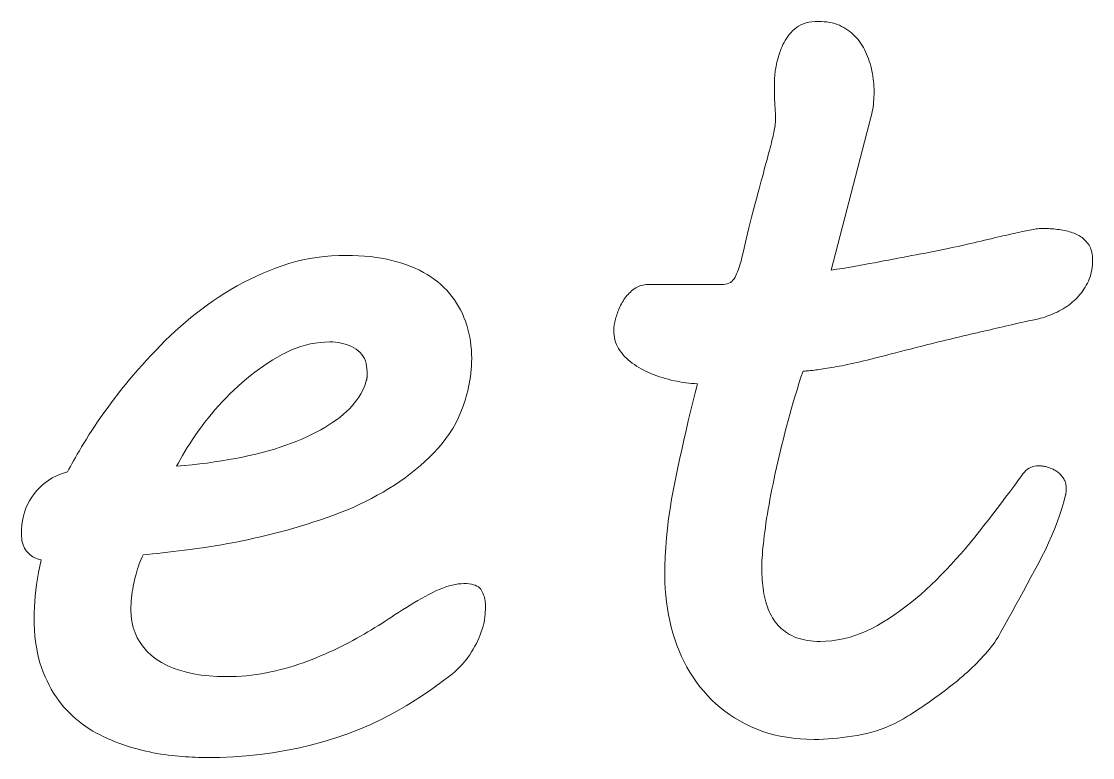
# Model space of a CAD drawing. Extents: x 120.6 to 167.1, y 73.5 to 127.9.
# Drawn here: x 139.26 to 144.88, y 83.2 to 87.06 of the extents above; entities that cross this region are included whole.
import ezdxf

# ---------------------------------------------------------------- set-up
doc = ezdxf.new("R2010")
doc.units = 0

msp = doc.modelspace()

# ---------------------------------------------------------------- linework, layer by layer
at = {"color": 7, "lineweight": 13}
for points in [[(142.638947, 84.155258), (142.639496, 84.20401), (142.641144, 84.253136), (142.64389, 84.302635), (142.647736, 84.352516), (142.652679, 84.402763), (142.658722, 84.453392), (142.665863, 84.504402), (142.674103, 84.555779), (142.683441, 84.607536), (142.693878, 84.659668), (142.70491, 84.711769), (142.71608, 84.763435), (142.727341, 84.814674), (142.738739, 84.865479), (142.750244, 84.91584), (142.761856, 84.965775), (142.77359, 85.015282), (142.785446, 85.064346), (142.797409, 85.112984), (142.809494, 85.161179), (142.794434, 85.161934), (142.779312, 85.163033), (142.764145, 85.164474), (142.748901, 85.166267), (142.733612, 85.168404), (142.718262, 85.170891), (142.702866, 85.173729), (142.687393, 85.176903), (142.671875, 85.180435), (142.656296, 85.184303), (142.640839, 85.188499), (142.625656, 85.192978), (142.610764, 85.197746), (142.596176, 85.202805), (142.581863, 85.208153), (142.567841, 85.213791), (142.554108, 85.219711), (142.54068, 85.225929), (142.527527, 85.23243), (142.514664, 85.239227), (142.502167, 85.246323), (142.490143, 85.253738), (142.478577, 85.261467), (142.467484, 85.269516), (142.456848, 85.277885), (142.446671, 85.286575), (142.436966, 85.295578), (142.427704, 85.304901), (142.418915, 85.314537), (142.410599, 85.324501), (142.402908, 85.33477), (142.396027, 85.345367), (142.389954, 85.356277), (142.384705, 85.367508), (142.380249, 85.379059), (142.376602, 85.390923), (142.373764, 85.403107), (142.37175, 85.415611), (142.370529, 85.428429), (142.370132, 85.441566), (142.370239, 85.446915), (142.37059, 85.452553), (142.37117, 85.458473), (142.371979, 85.464691), (142.373016, 85.471191), (142.374298, 85.477989), (142.375793, 85.485069), (142.377533, 85.492439), (142.379501, 85.500099), (142.381683, 85.508049), (142.384109, 85.516129), (142.386719, 85.524178), (142.389542, 85.532196), (142.392563, 85.540192), (142.395782, 85.548157), (142.3992, 85.556091), (142.402832, 85.563995), (142.406662, 85.571877), (142.410706, 85.57972), (142.414932, 85.58754), (142.419403, 85.59523), (142.424133, 85.602684), (142.429108, 85.609909), (142.434357, 85.616905), (142.439865, 85.623672), (142.445633, 85.630203), (142.45166, 85.636505), (142.457947, 85.642578), (142.464493, 85.648415), (142.471298, 85.654022), (142.478317, 85.659241), (142.485519, 85.66391), (142.492889, 85.66803), (142.500443, 85.6716), (142.508148, 85.674622), (142.516052, 85.677094), (142.524109, 85.679008), (142.532349, 85.680382), (142.540756, 85.681206), (142.549347, 85.68148), (142.936676, 85.68148), (142.947327, 85.681961), (142.95726, 85.683388), (142.966507, 85.685776), (142.975067, 85.689117), (142.982925, 85.693405), (142.990097, 85.698654), (142.996567, 85.704857), (143.00235, 85.712006), (143.007446, 85.720116), (143.011841, 85.729179), (143.015793, 85.738701), (143.019577, 85.748199), (143.023193, 85.757668), (143.026642, 85.767105), (143.029907, 85.776512), (143.03299, 85.785889), (143.035919, 85.795242), (143.038666, 85.804565), (143.041229, 85.813858), (143.04364, 85.82312), (143.051102, 85.856201), (143.058487, 85.88839), (143.065796, 85.919678), (143.072998, 85.950073), (143.080124, 85.979576), (143.087158, 86.008179), (143.094116, 86.035881), (143.100983, 86.062691), (143.107758, 86.088608), (143.114456, 86.113625), (143.121002, 86.137817), (143.12735, 86.161263), (143.133484, 86.183952), (143.13942, 86.205887), (143.145157, 86.227081), (143.150696, 86.247513), (143.156036, 86.267197), (143.161163, 86.286133), (143.166092, 86.304314), (143.170822, 86.321747), (143.175339, 86.338478), (143.179657, 86.354584), (143.183777, 86.370049), (143.187698, 86.384872), (143.191406, 86.399071), (143.194916, 86.412621), (143.198242, 86.425545), (143.20134, 86.437828), (143.204254, 86.449478), (143.206955, 86.460495), (143.209427, 86.47097), (143.211639, 86.481018), (143.213577, 86.490623), (143.215271, 86.499802), (143.216705, 86.508545), (143.21788, 86.516861), (143.218781, 86.524734), (143.219437, 86.532181), (143.219833, 86.539185), (143.219955, 86.545761), (143.219925, 86.553253), (143.219849, 86.560677), (143.219696, 86.568047), (143.219498, 86.575363), (143.219238, 86.582619), (143.218918, 86.589813), (143.218536, 86.596954), (143.218109, 86.604034), (143.217621, 86.611061), (143.217072, 86.618027), (143.216522, 86.625229), (143.216034, 86.632942), (143.215591, 86.641182), (143.21521, 86.64994), (143.214905, 86.659218), (143.214645, 86.669022), (143.214432, 86.679337), (143.214294, 86.690178), (143.214203, 86.701538), (143.214172, 86.713417), (143.214172, 86.742325), (143.214218, 86.747093), (143.214355, 86.752151), (143.214569, 86.7575), (143.214874, 86.763138), (143.215256, 86.769058), (143.215729, 86.775276), (143.216309, 86.781776), (143.216949, 86.788574), (143.217682, 86.795654), (143.218506, 86.803024), (143.219574, 86.81086), (143.220993, 86.819328), (143.222809, 86.82843), (143.224991, 86.838173), (143.227539, 86.848549), (143.230484, 86.859566), (143.233795, 86.871216), (143.237473, 86.883499), (143.241531, 86.896416), (143.245972, 86.909973), (143.249725, 86.920906), (143.254059, 86.931717), (143.258972, 86.942406), (143.264465, 86.952988), (143.270538, 86.963455), (143.277191, 86.973801), (143.284424, 86.984032), (143.292221, 86.994148), (143.300598, 87.00415), (143.30957, 87.014038), (143.319244, 87.023376), (143.329803, 87.031723), (143.341217, 87.039101), (143.3535, 87.045486), (143.366653, 87.050888), (143.380676, 87.055313), (143.395554, 87.058754), (143.411316, 87.061211), (143.427933, 87.062683), (143.445419, 87.063179), (143.4608, 87.062859), (143.475708, 87.061905), (143.490173, 87.060318), (143.50415, 87.05809), (143.517685, 87.055229), (143.530746, 87.051727), (143.54335, 87.047592), (143.555496, 87.042824), (143.567169, 87.037422), (143.578384, 87.03138), (143.589172, 87.024818), (143.599548, 87.017853), (143.609528, 87.010483), (143.61908, 87.002708), (143.62825, 86.994522), (143.637009, 86.985939), (143.645355, 86.976952), (143.653305, 86.96756), (143.660858, 86.957756), (143.667999, 86.947556), (143.674759, 86.937004), (143.681183, 86.926163), (143.687241, 86.915031), (143.692963, 86.903618), (143.698349, 86.891907), (143.703369, 86.879913), (143.708054, 86.86763), (143.712402, 86.855057), (143.716385, 86.842194), (143.720032, 86.829041), (143.723328, 86.815742), (143.726273, 86.802444), (143.728867, 86.789146), (143.731125, 86.775856), (143.733032, 86.762558), (143.734589, 86.74926), (143.735809, 86.735962), (143.736679, 86.722664), (143.737198, 86.709373), (143.737366, 86.696075), (143.737228, 86.681763), (143.736786, 86.667747), (143.736069, 86.654015), (143.735062, 86.640572), (143.733749, 86.627426), (143.732162, 86.614563), (143.730286, 86.601982), (143.728119, 86.589699), (143.725662, 86.577705), (143.722916, 86.565994), (143.511902, 85.756638), (143.54277, 85.76181), (143.572952, 85.76693), (143.602432, 85.771988), (143.631226, 85.776985), (143.659332, 85.781929), (143.686722, 85.786819), (143.71344, 85.791641), (143.739456, 85.79641), (143.764771, 85.801125), (143.789398, 85.805779), (143.813675, 85.810402), (143.837967, 85.815025), (143.862244, 85.819656), (143.88652, 85.82428), (143.910797, 85.828903), (143.935089, 85.833527), (143.959366, 85.83815), (143.983643, 85.842773), (144.007919, 85.847404), (144.032211, 85.852028), (144.058441, 85.857201), (144.083954, 85.86232), (144.108734, 85.867378), (144.132797, 85.872375), (144.156143, 85.877319), (144.178757, 85.882202), (144.200653, 85.887032), (144.221832, 85.8918), (144.242279, 85.896515), (144.262009, 85.901169), (144.281097, 85.905716), (144.299637, 85.910126), (144.317642, 85.914391), (144.335083, 85.91851), (144.351974, 85.922485), (144.368317, 85.926315), (144.384125, 85.93), (144.399368, 85.93354), (144.414063, 85.936935), (144.428223, 85.940186), (144.441864, 85.943314), (144.455093, 85.94632), (144.467896, 85.949211), (144.48024, 85.951981), (144.492172, 85.954643), (144.503662, 85.957184), (144.514709, 85.959618), (144.52533, 85.961929), (144.535522, 85.964127), (144.545288, 85.966202), (144.554657, 85.968124), (144.563721, 85.969849), (144.572464, 85.971367), (144.580902, 85.972679), (144.589005, 85.973793), (144.596802, 85.974701), (144.604263, 85.97541), (144.61142, 85.975914), (144.618256, 85.976219), (144.624771, 85.976318), (144.634033, 85.97625), (144.643326, 85.976036), (144.652649, 85.97567), (144.662003, 85.975166), (144.671387, 85.974518), (144.680786, 85.973717), (144.690231, 85.972778), (144.699692, 85.971695), (144.709198, 85.970467), (144.718719, 85.969093), (144.728134, 85.967552), (144.737335, 85.965797), (144.746292, 85.963852), (144.75502, 85.961693), (144.763519, 85.959343), (144.77179, 85.956779), (144.779816, 85.954018), (144.787628, 85.951057), (144.795197, 85.947891), (144.802551, 85.944527), (144.809647, 85.94091), (144.816483, 85.937012), (144.823059, 85.932816), (144.829376, 85.928337), (144.835419, 85.923569), (144.841217, 85.91851), (144.846756, 85.913162), (144.852036, 85.907524), (144.857056, 85.901604), (144.861801, 85.895386), (144.866196, 85.888824), (144.870132, 85.881859), (144.873596, 85.874489), (144.876602, 85.866714), (144.87915, 85.858528), (144.881226, 85.849945), (144.882843, 85.840958), (144.884003, 85.831558), (144.884689, 85.821762), (144.884918, 85.811562), (144.884644, 85.797844), (144.88382, 85.784447), (144.882446, 85.771362), (144.880539, 85.758606), (144.878067, 85.746162), (144.875046, 85.734032), (144.871475, 85.722229), (144.867355, 85.710739), (144.862686, 85.699562), (144.857468, 85.688713), (144.851807, 85.678162), (144.84584, 85.6679), (144.839554, 85.657928), (144.832947, 85.648239), (144.826035, 85.638847), (144.818787, 85.629745), (144.811234, 85.620926), (144.80336, 85.612396), (144.795166, 85.604164), (144.786652, 85.596214), (144.777863, 85.588554), (144.768845, 85.581177), (144.759583, 85.574097), (144.750107, 85.567307), (144.740402, 85.560799), (144.730453, 85.554588), (144.720276, 85.54866), (144.709869, 85.543022), (144.699234, 85.537674), (144.68837, 85.532616), (144.677383, 85.527832), (144.666397, 85.523308), (144.655411, 85.519051), (144.644424, 85.515045), (144.633453, 85.511299), (144.622467, 85.50782), (144.611481, 85.504593), (144.600494, 85.501633), (144.589508, 85.498932), (144.578522, 85.49649), (144.569, 85.494667), (144.558929, 85.492668), (144.548309, 85.490501), (144.53714, 85.488159), (144.525406, 85.485649), (144.513138, 85.482956), (144.50032, 85.480095), (144.486954, 85.477066), (144.473038, 85.473854), (144.458572, 85.470474), (144.44368, 85.466972), (144.428497, 85.463417), (144.41304, 85.459808), (144.397278, 85.456131), (144.381241, 85.452408), (144.364914, 85.448616), (144.348297, 85.444771), (144.331375, 85.440872), (144.314178, 85.436913), (144.296692, 85.432892), (144.278992, 85.428818), (144.261139, 85.424683), (144.243149, 85.420494), (144.225006, 85.416245), (144.206726, 85.411934), (144.188293, 85.40757), (144.169724, 85.403152), (144.151001, 85.398666), (144.132141, 85.394135), (144.113144, 85.389534), (144.094116, 85.384911), (144.075226, 85.380287), (144.056427, 85.375664), (144.03775, 85.371033), (144.019196, 85.366409), (144.000763, 85.361786), (143.982437, 85.357162), (143.964218, 85.352539), (143.946121, 85.347908), (143.928146, 85.343285), (143.901947, 85.336464), (143.876526, 85.329872), (143.851883, 85.323517), (143.828018, 85.31739), (143.804932, 85.311493), (143.782639, 85.305824), (143.761108, 85.300392), (143.740372, 85.295189), (143.720413, 85.290215), (143.701233, 85.285477), (143.682724, 85.280968), (143.664764, 85.276688), (143.647339, 85.272644), (143.630478, 85.268822), (143.614166, 85.265244), (143.598389, 85.261887), (143.583176, 85.258766), (143.568497, 85.255875), (143.554382, 85.25322), (143.540802, 85.250786), (143.527756, 85.248535), (143.515198, 85.246391), (143.503128, 85.24437), (143.491547, 85.242462), (143.480469, 85.240669), (143.469879, 85.238998), (143.459778, 85.237434), (143.450165, 85.235985), (143.44104, 85.234657), (143.432419, 85.233444), (143.424194, 85.232346), (143.41629, 85.231361), (143.408691, 85.230499), (143.401428, 85.229744), (143.39447, 85.229111), (143.387848, 85.228592), (143.381531, 85.228188), (143.375519, 85.227898), (143.369843, 85.227722), (143.364487, 85.227661), (143.353638, 85.194771), (143.343094, 85.161987), (143.332825, 85.129326), (143.322861, 85.096779), (143.313171, 85.064346), (143.303787, 85.032028), (143.294678, 84.999832), (143.285858, 84.967743), (143.277328, 84.935776), (143.269104, 84.903923), (143.261139, 84.872337), (143.253433, 84.841194), (143.245987, 84.810486), (143.2388, 84.780205), (143.231873, 84.750359), (143.22522, 84.720947), (143.218811, 84.691971), (143.212677, 84.663422), (143.206787, 84.635315), (143.201172, 84.607635), (143.195816, 84.580467), (143.190765, 84.553871), (143.185989, 84.527855), (143.181519, 84.502419), (143.177322, 84.477562), (143.173416, 84.453278), (143.1698, 84.429581), (143.166473, 84.406456), (143.163452, 84.383904), (143.160706, 84.361938), (143.158234, 84.340736), (143.156021, 84.320488), (143.154068, 84.301193), (143.152374, 84.282852), (143.15094, 84.265465), (143.14978, 84.249031), (143.148865, 84.233551), (143.148209, 84.219025), (143.147827, 84.20546), (143.14769, 84.192841), (143.147842, 84.177299), (143.14827, 84.161911), (143.148987, 84.14666), (143.150009, 84.131561), (143.151306, 84.1166), (143.152893, 84.101784), (143.15477, 84.08712), (143.156937, 84.072594), (143.159393, 84.058212), (143.16214, 84.043976), (143.165237, 84.029999), (143.168732, 84.016396), (143.172638, 84.003174), (143.176941, 83.990326), (143.181656, 83.977852), (143.186768, 83.965759), (143.192291, 83.954033), (143.198212, 83.942688), (143.204544, 83.931717), (143.211288, 83.921127), (143.218475, 83.910934), (143.226135, 83.901184), (143.234314, 83.891861), (143.242966, 83.882973), (143.252121, 83.874512), (143.261749, 83.866493), (143.271881, 83.85891), (143.282501, 83.851753), (143.293625, 83.845032), (143.305237, 83.838745), (143.317383, 83.832977), (143.330139, 83.82782), (143.343521, 83.823265), (143.357483, 83.819321), (143.37207, 83.815979), (143.387268, 83.813248), (143.403061, 83.811127), (143.419464, 83.809608), (143.436478, 83.808701), (143.454102, 83.808395), (143.48468, 83.809235), (143.515137, 83.811745), (143.545502, 83.815941), (143.575729, 83.821808), (143.60585, 83.829353), (143.635849, 83.83857), (143.665741, 83.849472), (143.695511, 83.862045), (143.725174, 83.876289), (143.754715, 83.89222), (143.784073, 83.909431), (143.813156, 83.927544), (143.841995, 83.946548), (143.870575, 83.966446), (143.89888, 83.987244), (143.926941, 84.008942), (143.954727, 84.031532), (143.982254, 84.055016), (144.009537, 84.079399), (144.036545, 84.104675), (144.063278, 84.130646), (144.089737, 84.157112), (144.115891, 84.184067), (144.141754, 84.21151), (144.167343, 84.239449), (144.192627, 84.267876), (144.217636, 84.296799), (144.242355, 84.32621), (144.266785, 84.35611), (144.290909, 84.386505), (144.314713, 84.417), (144.33815, 84.447212), (144.361191, 84.477127), (144.383881, 84.506752), (144.406174, 84.536095), (144.428101, 84.565147), (144.449646, 84.593903), (144.470825, 84.622375), (144.491623, 84.650558), (144.512039, 84.678452), (144.51918, 84.688339), (144.526733, 84.697189), (144.534668, 84.704994), (144.54303, 84.711754), (144.551788, 84.717476), (144.560944, 84.72216), (144.570526, 84.7258), (144.58049, 84.728401), (144.590866, 84.729965), (144.601654, 84.730484), (144.605194, 84.730431), (144.608871, 84.730255), (144.612701, 84.729965), (144.616684, 84.729561), (144.620804, 84.729042), (144.625061, 84.728401), (144.629471, 84.727654), (144.634033, 84.726784), (144.638718, 84.7258), (144.643555, 84.724701), (144.648468, 84.723465), (144.653336, 84.722046), (144.658173, 84.720459), (144.662994, 84.718689), (144.66777, 84.716759), (144.672531, 84.714645), (144.677246, 84.712364), (144.681946, 84.709908), (144.686615, 84.707275), (144.691254, 84.704468), (144.695816, 84.701492), (144.700226, 84.698341), (144.704483, 84.695015), (144.708603, 84.691521), (144.71257, 84.687851), (144.7164, 84.684006), (144.720093, 84.679985), (144.723633, 84.675797), (144.72702, 84.671432), (144.730286, 84.666893), (144.733307, 84.662178), (144.736008, 84.657295), (144.738388, 84.652237), (144.740448, 84.647003), (144.742203, 84.641602), (144.743637, 84.636024), (144.744751, 84.630272), (144.745544, 84.624344), (144.746017, 84.618248), (144.746185, 84.611969), (144.746155, 84.60746), (144.746063, 84.603188), (144.745911, 84.599136), (144.745712, 84.595322), (144.745453, 84.591736), (144.745132, 84.588387), (144.744766, 84.585266), (144.744324, 84.582375), (144.743835, 84.579712), (144.743286, 84.577286), (144.733536, 84.541428), (144.722763, 84.505539), (144.710983, 84.469627), (144.698196, 84.433685), (144.684387, 84.397705), (144.669586, 84.36171), (144.653748, 84.325676), (144.636917, 84.289612), (144.619064, 84.253525), (144.600204, 84.217407), (144.580795, 84.181259), (144.561295, 84.145088), (144.541718, 84.108879), (144.522049, 84.072647), (144.502289, 84.036385), (144.482437, 84.000099), (144.462509, 83.963776), (144.442505, 83.927429), (144.422394, 83.891052), (144.402206, 83.854645), (144.39505, 83.841949), (144.387466, 83.829323), (144.37944, 83.81675), (144.370987, 83.80423), (144.362091, 83.791771), (144.352768, 83.779373), (144.343018, 83.767029), (144.332825, 83.754745), (144.322205, 83.742516), (144.311142, 83.730347), (144.299774, 83.718254), (144.288193, 83.706238), (144.276413, 83.694321), (144.264435, 83.68248), (144.252258, 83.670731), (144.239868, 83.659065), (144.22728, 83.647491), (144.214478, 83.636002), (144.201492, 83.624596), (144.188293, 83.613281), (144.174942, 83.602066), (144.161469, 83.590965), (144.147888, 83.579979), (144.134186, 83.569115), (144.120361, 83.558357), (144.10643, 83.547722), (144.092392, 83.537201), (144.078217, 83.526794), (144.06395, 83.516502), (144.049545, 83.506332), (144.035187, 83.496315), (144.020996, 83.486496), (144.006973, 83.476891), (143.993134, 83.467476), (143.979462, 83.458275), (143.965958, 83.449272), (143.952637, 83.440468), (143.939484, 83.43187), (143.926498, 83.42347), (143.913696, 83.415276), (143.891525, 83.401833), (143.868942, 83.389259), (143.845963, 83.377556), (143.822586, 83.366714), (143.798798, 83.356743), (143.774597, 83.347633), (143.75, 83.339401), (143.724991, 83.332024), (143.699585, 83.325523), (143.673782, 83.319885), (143.647842, 83.314941), (143.622101, 83.310524), (143.596512, 83.306618), (143.571106, 83.303238), (143.545868, 83.300377), (143.520813, 83.298035), (143.495911, 83.296211), (143.471207, 83.294914), (143.446671, 83.294128), (143.422302, 83.293869), (143.385132, 83.294548), (143.348816, 83.296585), (143.313339, 83.299988), (143.278687, 83.304741), (143.244888, 83.310852), (143.211914, 83.318329), (143.179794, 83.327156), (143.148499, 83.337349), (143.118042, 83.348892), (143.08844, 83.361801), (143.059708, 83.375877), (143.031891, 83.390938), (143.00502, 83.406982), (142.979065, 83.424004), (142.954025, 83.442017), (142.929916, 83.461006), (142.906738, 83.48098), (142.884476, 83.501938), (142.863144, 83.523872), (142.842743, 83.546799), (142.823273, 83.570602), (142.804749, 83.595184), (142.787201, 83.620552), (142.770584, 83.646698), (142.754944, 83.673622), (142.740234, 83.701324), (142.726501, 83.729813), (142.713699, 83.759079), (142.701874, 83.789131), (142.690979, 83.819954), (142.681091, 83.851402), (142.672256, 83.883316), (142.664444, 83.915688), (142.657684, 83.948524), (142.651962, 83.981827), (142.647278, 84.015587), (142.643631, 84.049812), (142.641037, 84.084503), (142.639465, 84.119652)], [(139.259872, 84.372055), (139.260544, 84.396538), (139.262527, 84.420273), (139.265854, 84.443253), (139.270508, 84.465477), (139.276489, 84.486954), (139.283813, 84.507683), (139.29245, 84.527657), (139.302429, 84.546875), (139.313721, 84.565346), (139.326355, 84.583069), (139.340088, 84.599831), (139.354691, 84.61544), (139.370148, 84.62989), (139.386475, 84.643188), (139.403687, 84.655334), (139.421753, 84.666313), (139.440674, 84.67614), (139.46048, 84.684814), (139.48114, 84.692329), (139.502686, 84.698692), (139.509384, 84.711853), (139.516785, 84.725922), (139.524887, 84.740875), (139.533676, 84.756729), (139.543152, 84.773483), (139.553329, 84.79113), (139.564194, 84.809669), (139.57576, 84.829109), (139.588013, 84.849449), (139.600967, 84.870682), (139.614578, 84.892548), (139.62883, 84.914787), (139.643707, 84.937408), (139.659241, 84.960403), (139.6754, 84.983772), (139.692184, 85.007515), (139.709625, 85.031639), (139.727692, 85.056137), (139.746384, 85.081009), (139.765717, 85.106262), (139.78566, 85.131714), (139.806137, 85.157188), (139.827164, 85.182701), (139.84874, 85.208237), (139.870865, 85.233803), (139.893555, 85.259399), (139.916779, 85.285027), (139.940552, 85.310684), (139.964874, 85.336365), (139.989746, 85.362076), (140.015152, 85.387573), (140.041077, 85.412605), (140.067535, 85.437172), (140.094498, 85.461281), (140.121994, 85.484924), (140.149994, 85.50811), (140.178528, 85.53083), (140.207581, 85.553085), (140.237152, 85.574883), (140.267242, 85.596214), (140.297821, 85.61692), (140.328857, 85.636856), (140.360382, 85.656006), (140.392349, 85.67437), (140.424774, 85.691963), (140.457672, 85.708771), (140.491028, 85.7248), (140.524841, 85.740044), (140.559128, 85.754517), (140.593872, 85.768204), (140.629059, 85.78083), (140.664688, 85.792137), (140.700745, 85.802109), (140.737244, 85.810753), (140.77417, 85.818062), (140.811539, 85.824043), (140.849335, 85.828697), (140.887558, 85.832024), (140.926208, 85.834015), (140.965317, 85.834686), (140.998413, 85.834282), (141.03064, 85.833061), (141.061996, 85.831039), (141.092499, 85.828209), (141.122131, 85.82457), (141.150879, 85.820114), (141.178787, 85.814857), (141.205811, 85.808784), (141.231964, 85.801903), (141.257263, 85.794212), (141.281677, 85.785805), (141.305237, 85.776756), (141.327942, 85.767075), (141.349762, 85.756752), (141.370712, 85.745796), (141.390808, 85.734207), (141.410034, 85.721977), (141.428375, 85.709114), (141.445862, 85.695618), (141.462494, 85.68148), (141.478271, 85.666756), (141.49324, 85.651482), (141.507416, 85.635651), (141.520767, 85.619278), (141.53331, 85.602356), (141.545044, 85.584877), (141.555969, 85.566856), (141.566086, 85.548286), (141.575394, 85.529167), (141.583893, 85.509491), (141.591583, 85.489388), (141.598465, 85.468971), (141.604538, 85.448227), (141.609787, 85.42717), (141.614243, 85.405792), (141.617889, 85.384102), (141.620728, 85.362091), (141.622742, 85.33976), (141.623962, 85.317116), (141.624359, 85.294144), (141.6241, 85.274574), (141.623322, 85.25518), (141.622025, 85.235962), (141.620193, 85.216911), (141.617859, 85.198036), (141.61499, 85.179337), (141.611618, 85.160805), (141.607712, 85.142448), (141.603287, 85.124268), (141.598343, 85.106262), (141.589554, 85.074287), (141.579376, 85.043129), (141.567825, 85.012779), (141.554871, 84.983238), (141.540527, 84.954506), (141.524811, 84.926582), (141.50769, 84.899467), (141.489197, 84.873161), (141.469315, 84.847672), (141.448029, 84.822983), (141.425674, 84.799004), (141.402542, 84.775635), (141.378616, 84.752876), (141.353912, 84.730721), (141.328445, 84.709167), (141.302185, 84.688225), (141.275131, 84.667892), (141.247314, 84.648163), (141.218719, 84.629044), (141.189331, 84.610527), (141.159302, 84.592621), (141.128738, 84.575317), (141.097672, 84.558624), (141.066071, 84.542542), (141.033966, 84.527061), (141.001328, 84.512192), (140.96817, 84.497925), (140.934494, 84.484268), (140.900299, 84.471214), (140.865585, 84.458771), (140.830612, 84.446831), (140.795639, 84.435303), (140.760666, 84.424171), (140.725677, 84.413445), (140.690704, 84.40313), (140.655731, 84.393211), (140.620758, 84.383705), (140.585785, 84.374596), (140.550812, 84.365898), (140.515823, 84.357605), (140.480988, 84.349693), (140.446396, 84.342163), (140.412079, 84.335014), (140.378006, 84.328232), (140.344208, 84.321831), (140.310654, 84.315804), (140.277374, 84.31015), (140.244339, 84.304878), (140.211578, 84.29998), (140.179077, 84.295456), (140.147141, 84.291222), (140.116058, 84.287186), (140.085861, 84.283356), (140.056519, 84.279732), (140.028046, 84.276306), (140.000443, 84.273079), (139.973694, 84.270058), (139.94783, 84.267242), (139.922821, 84.264626), (139.898697, 84.262215), (139.893555, 84.251534), (139.88858, 84.240303), (139.883728, 84.228523), (139.879028, 84.216194), (139.874481, 84.203316), (139.870071, 84.189888), (139.865814, 84.175919), (139.861694, 84.161392), (139.857712, 84.146317), (139.853882, 84.130692), (139.850311, 84.114838), (139.847122, 84.099068), (139.844299, 84.083389), (139.841858, 84.067795), (139.839798, 84.052284), (139.838104, 84.036865), (139.836792, 84.02153), (139.835846, 84.006279), (139.835281, 83.991119), (139.835098, 83.976044), (139.836426, 83.943268), (139.840424, 83.911995), (139.847061, 83.882217), (139.856369, 83.853951), (139.868347, 83.827179), (139.882965, 83.801918), (139.900253, 83.77816), (139.920197, 83.755898), (139.942795, 83.735146), (139.968063, 83.715897), (139.995667, 83.698318), (140.025299, 83.682594), (140.056946, 83.668724), (140.090622, 83.656693), (140.126328, 83.646523), (140.164047, 83.638199), (140.203796, 83.631721), (140.24556, 83.627098), (140.289352, 83.624321), (140.335175, 83.623398), (140.362228, 83.623703), (140.389053, 83.624611), (140.415634, 83.626129), (140.442001, 83.62825), (140.46814, 83.630981), (140.494034, 83.634323), (140.519699, 83.638268), (140.545135, 83.642822), (140.570343, 83.64798), (140.595322, 83.653748), (140.620056, 83.659988), (140.644516, 83.66658), (140.668732, 83.673523), (140.692673, 83.680801), (140.71637, 83.688438), (140.739792, 83.696411), (140.762955, 83.704735), (140.785858, 83.713409), (140.808517, 83.722427), (140.830902, 83.731796), (140.853027, 83.741417), (140.874893, 83.751221), (140.8965, 83.761192), (140.917847, 83.771339), (140.938934, 83.781654), (140.959763, 83.792145), (140.980331, 83.802818), (141.000641, 83.813652), (141.020676, 83.824669), (141.040466, 83.835854), (141.059952, 83.847115), (141.079086, 83.858345), (141.09787, 83.869545), (141.116318, 83.880714), (141.134415, 83.891861), (141.152161, 83.902969), (141.169556, 83.914055), (141.186615, 83.925117), (141.203323, 83.936142), (141.219681, 83.947144), (141.240387, 83.9608), (141.260895, 83.974022), (141.281204, 83.986816), (141.301315, 83.999168), (141.321213, 84.011093), (141.340912, 84.022583), (141.360413, 84.033638), (141.3797, 84.044266), (141.398804, 84.054451), (141.417694, 84.064209), (141.436249, 84.073273), (141.454391, 84.081375), (141.472107, 84.088531), (141.48938, 84.094734), (141.50621, 84.099983), (141.522614, 84.104271), (141.538589, 84.107613), (141.554123, 84.109993), (141.569229, 84.111427), (141.583893, 84.1119), (141.597824, 84.111542), (141.610718, 84.110458), (141.622574, 84.10865), (141.633377, 84.106125), (141.643158, 84.102867), (141.651886, 84.098892), (141.659576, 84.0942), (141.666214, 84.088776), (141.671829, 84.082634), (141.676392, 84.075768), (141.680237, 84.068504), (141.68367, 84.061142), (141.686707, 84.053703), (141.689346, 84.046173), (141.691574, 84.038551), (141.69339, 84.030853), (141.694809, 84.023064), (141.695816, 84.015182), (141.696426, 84.007225), (141.696625, 83.999168), (141.696609, 83.99456), (141.696564, 83.989983), (141.696503, 83.985428), (141.696396, 83.980904), (141.696259, 83.97641), (141.696106, 83.971939), (141.695923, 83.967506), (141.695709, 83.963097), (141.69545, 83.958717), (141.695175, 83.954369), (141.694885, 83.950104), (141.69455, 83.945984), (141.694183, 83.942009), (141.693787, 83.938179), (141.693375, 83.934494), (141.692932, 83.930954), (141.692444, 83.927559), (141.69194, 83.924309), (141.691406, 83.921196), (141.690842, 83.918236), (141.687668, 83.903206), (141.683914, 83.888176), (141.679565, 83.873138), (141.674652, 83.858109), (141.669159, 83.843079), (141.663101, 83.828049), (141.656448, 83.813019), (141.649216, 83.797989), (141.641418, 83.782959), (141.633026, 83.767929), (141.62413, 83.753098), (141.614761, 83.73867), (141.604935, 83.724655), (141.59465, 83.711037), (141.583893, 83.69783), (141.572678, 83.68502), (141.561005, 83.672623), (141.548859, 83.660629), (141.536255, 83.649033), (141.523193, 83.637848), (141.462906, 83.591805), (141.402313, 83.54847), (141.341385, 83.507858), (141.280151, 83.469963), (141.218597, 83.434784), (141.156723, 83.402328), (141.094528, 83.372581), (141.032028, 83.345558), (140.969208, 83.321243), (140.906052, 83.299652), (140.842331, 83.280434), (140.777771, 83.263229), (140.712372, 83.248055), (140.646133, 83.234901), (140.579056, 83.223778), (140.511139, 83.214668), (140.442398, 83.207588), (140.372803, 83.20253), (140.302368, 83.199493), (140.23111, 83.198486), (140.21698, 83.19857), (140.202377, 83.19883), (140.187271, 83.199265), (140.171677, 83.199867), (140.155594, 83.200653), (140.139008, 83.201607), (140.121948, 83.202728), (140.104385, 83.204033), (140.086334, 83.205505), (140.067795, 83.207153), (140.048935, 83.209061), (140.029922, 83.211319), (140.010773, 83.213921), (139.991486, 83.216866), (139.972046, 83.220161), (139.952454, 83.223801), (139.932724, 83.227791), (139.912857, 83.232132), (139.892838, 83.236809), (139.872681, 83.241844), (139.852478, 83.247276), (139.832321, 83.253174), (139.812225, 83.259529), (139.792206, 83.26635), (139.772232, 83.273636), (139.752319, 83.281387), (139.732452, 83.289597), (139.712646, 83.298264), (139.692917, 83.307396), (139.673233, 83.316994), (139.653793, 83.327141), (139.634781, 83.337921), (139.616211, 83.349342), (139.598068, 83.361397), (139.580368, 83.374084), (139.563095, 83.387413), (139.546265, 83.401375), (139.529846, 83.41597), (139.513885, 83.431206), (139.498352, 83.447075), (139.483307, 83.463638), (139.468857, 83.480949), (139.454987, 83.499016), (139.441696, 83.51783), (139.42897, 83.537399), (139.41684, 83.557724), (139.405273, 83.578796), (139.394287, 83.600616), (139.383881, 83.623192), (139.374054, 83.646523), (139.36499, 83.670715), (139.356888, 83.695892), (139.349731, 83.722054), (139.343521, 83.749191), (139.338287, 83.777321), (139.333984, 83.806427), (139.330658, 83.836517), (139.328262, 83.867592), (139.326843, 83.899651), (139.326355, 83.932686), (139.326736, 83.960175), (139.327866, 83.988304), (139.329742, 84.017067), (139.332367, 84.046463), (139.335754, 84.076492), (139.33989, 84.107162), (139.344772, 84.138466), (139.350403, 84.17041), (139.356796, 84.202988), (139.363937, 84.236198), (139.356461, 84.237625), (139.349075, 84.239609), (139.341782, 84.242142), (139.334564, 84.245216), (139.327438, 84.24884), (139.320404, 84.253021), (139.313446, 84.257744), (139.30658, 84.263023), (139.299805, 84.268845), (139.293121, 84.275223), (139.286804, 84.282173), (139.281143, 84.289734), (139.276169, 84.297897), (139.271851, 84.306671), (139.268188, 84.316048), (139.265198, 84.326035), (139.262863, 84.336632), (139.2612, 84.347832), (139.260208, 84.359642)], [(141.069366, 85.172745), (141.070465, 85.175606), (141.071457, 85.178406), (141.072327, 85.181152), (141.073074, 85.183846), (141.0737, 85.18647), (141.074234, 85.189049), (141.074631, 85.191559), (141.074921, 85.194016), (141.075104, 85.196419), (141.07515, 85.198761), (141.07515, 85.201096), (141.07515, 85.203499), (141.07515, 85.205956), (141.07515, 85.208473), (141.07515, 85.211044), (141.07515, 85.213676), (141.07515, 85.216362), (141.07515, 85.219109), (141.07515, 85.221909), (141.07515, 85.22477), (141.07457, 85.23999), (141.072845, 85.254433), (141.069946, 85.268089), (141.065903, 85.280968), (141.060699, 85.29306), (141.054337, 85.304382), (141.046829, 85.314919), (141.038147, 85.324669), (141.02832, 85.333649), (141.017334, 85.341843), (141.005554, 85.349258), (140.993286, 85.355888), (140.980576, 85.36174), (140.967392, 85.366814), (140.953751, 85.371109), (140.939636, 85.374619), (140.925079, 85.37735), (140.910049, 85.379303), (140.894547, 85.38047), (140.878601, 85.380867), (140.853195, 85.380196), (140.827896, 85.378204), (140.802673, 85.374878), (140.777542, 85.370224), (140.752487, 85.364243), (140.727539, 85.356934), (140.702667, 85.348289), (140.677872, 85.338318), (140.653168, 85.327011), (140.628555, 85.314384), (140.604126, 85.300751), (140.580002, 85.286461), (140.556152, 85.2715), (140.532593, 85.255875), (140.509323, 85.239586), (140.486343, 85.222633), (140.463654, 85.205017), (140.441254, 85.186737), (140.419144, 85.167786), (140.397308, 85.14817), (140.375885, 85.128082), (140.354935, 85.107704), (140.334488, 85.087036), (140.314529, 85.066078), (140.295059, 85.044838), (140.276093, 85.0233), (140.257599, 85.00148), (140.239609, 84.979362), (140.222107, 84.956963), (140.205093, 84.934273), (140.188705, 84.911652), (140.173065, 84.889465), (140.158173, 84.867714), (140.144043, 84.846397), (140.130661, 84.825516), (140.118027, 84.805061), (140.10614, 84.785042), (140.095016, 84.765465), (140.084641, 84.746315), (140.075012, 84.727592), (140.116287, 84.731277), (140.156876, 84.735397), (140.196762, 84.739952), (140.235962, 84.744942), (140.27446, 84.750359), (140.312271, 84.75621), (140.349396, 84.762497), (140.385803, 84.769218), (140.421539, 84.776375), (140.456573, 84.783958), (140.490814, 84.791969), (140.524155, 84.800377), (140.556595, 84.809196), (140.58815, 84.81842), (140.618805, 84.828041), (140.64856, 84.838074), (140.677429, 84.848511), (140.705383, 84.859344), (140.732468, 84.87059), (140.758636, 84.88224), (140.783875, 84.894234), (140.808121, 84.906525), (140.83139, 84.919098), (140.853683, 84.931961), (140.874985, 84.945114), (140.895294, 84.958549), (140.914642, 84.972282), (140.932999, 84.986298), (140.950363, 85.00061), (140.966751, 85.015205), (140.982086, 85.030052), (140.996292, 85.045097), (141.009384, 85.060341), (141.021332, 85.07579), (141.03215, 85.091446), (141.041855, 85.1073), (141.05043, 85.12336), (141.057861, 85.139618), (141.064178, 85.156082)]]:
    msp.add_lwpolyline(points, close=True, dxfattribs=at)

doc.saveas('drawing.dxf')
